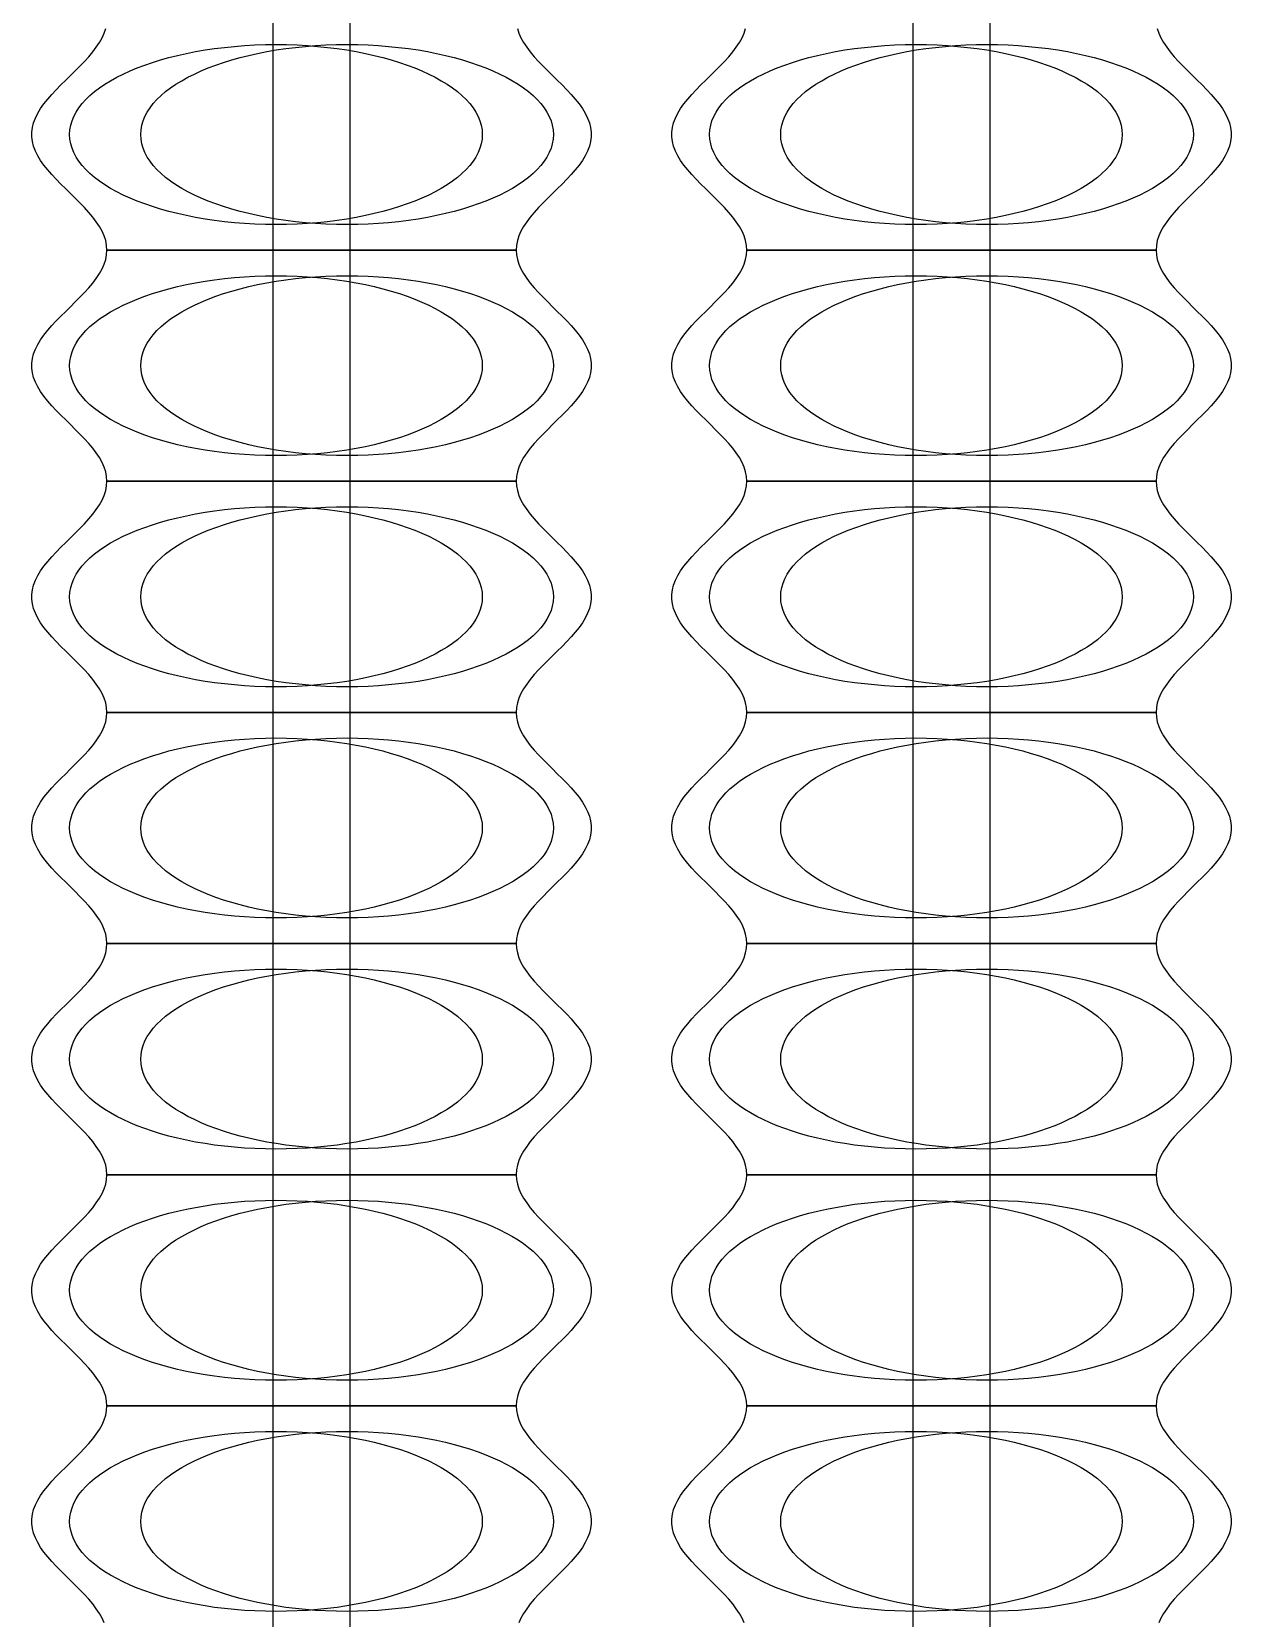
# Model space of a CAD drawing. Extents: x -31 to 31, y -86 to 20.
# Drawn here: x -0.787 to 2.587, y -47.013 to -42.552 of the extents above; entities that cross this region are included whole.
import ezdxf

# ---------------------------------------------------------------- set-up
doc = ezdxf.new("R2010")
doc.units = 0

msp = doc.modelspace()

# ---------------------------------------------------------------- linework, layer by layer
at = {"layer": 'M1_Neg'}
for points in [[(0.5789, -42.5424), (0.5832, -42.5557), (0.5891, -42.569), (0.5965, -42.5822), (0.6053, -42.5955), (0.6153, -42.6088), (0.6264, -42.622), (0.6384, -42.6353), (0.6512, -42.6486), (0.6644, -42.6618), (0.6779, -42.6751), (0.6914, -42.6883), (0.7048, -42.7016), (0.7178, -42.7149), (0.7302, -42.7281), (0.7418, -42.7414), (0.7524, -42.7547), (0.7618, -42.7679), (0.77, -42.7812), (0.7766, -42.7945), (0.7817, -42.8077), (0.7851, -42.821), (0.7869, -42.8343), (0.7869, -42.8475), (0.7851, -42.8608), (0.7817, -42.8741), (0.7766, -42.8873), (0.77, -42.9006), (0.7618, -42.9139), (0.7524, -42.9271), (0.7418, -42.9404), (0.7302, -42.9537), (0.7178, -42.9669), (0.7048, -42.9802), (0.6914, -42.9935), (0.6779, -43.0067), (0.6644, -43.02), (0.6512, -43.0332), (0.6384, -43.0465), (0.6264, -43.0598), (0.6153, -43.073), (0.6053, -43.0863), (0.5965, -43.0996), (0.5891, -43.1128), (0.5832, -43.1261), (0.5789, -43.1394), (0.5763, -43.1526), (0.5755, -43.1659), (-0.5755, -43.1659), (-0.5763, -43.1526), (-0.5789, -43.1394), (-0.5832, -43.1261), (-0.5891, -43.1128), (-0.5965, -43.0996), (-0.6053, -43.0863), (-0.6153, -43.073), (-0.6264, -43.0598), (-0.6384, -43.0465), (-0.6512, -43.0332), (-0.6644, -43.02), (-0.6779, -43.0067), (-0.6914, -42.9935), (-0.7048, -42.9802), (-0.7178, -42.9669), (-0.7302, -42.9537), (-0.7418, -42.9404), (-0.7524, -42.9271), (-0.7618, -42.9139), (-0.77, -42.9006), (-0.7766, -42.8873), (-0.7817, -42.8741), (-0.7851, -42.8608), (-0.7869, -42.8475), (-0.7869, -42.8343), (-0.7851, -42.821), (-0.7817, -42.8077), (-0.7766, -42.7945), (-0.77, -42.7812), (-0.7618, -42.7679), (-0.7524, -42.7547), (-0.7418, -42.7414), (-0.7302, -42.7281), (-0.7178, -42.7149), (-0.7048, -42.7016), (-0.6914, -42.6883), (-0.6779, -42.6751), (-0.6644, -42.6618), (-0.6512, -42.6486), (-0.6384, -42.6353), (-0.6264, -42.622), (-0.6153, -42.6088), (-0.6053, -42.5955), (-0.5965, -42.5822), (-0.5891, -42.569), (-0.5832, -42.5557), (-0.5789, -42.5424)], [(2.3789, -42.5424), (2.3832, -42.5557), (2.3891, -42.569), (2.3965, -42.5822), (2.4053, -42.5955), (2.4153, -42.6088), (2.4264, -42.622), (2.4384, -42.6353), (2.4512, -42.6486), (2.4644, -42.6618), (2.4779, -42.6751), (2.4914, -42.6883), (2.5048, -42.7016), (2.5178, -42.7149), (2.5302, -42.7281), (2.5418, -42.7414), (2.5524, -42.7547), (2.5618, -42.7679), (2.57, -42.7812), (2.5766, -42.7945), (2.5817, -42.8077), (2.5851, -42.821), (2.5869, -42.8343), (2.5869, -42.8475), (2.5851, -42.8608), (2.5817, -42.8741), (2.5766, -42.8873), (2.57, -42.9006), (2.5618, -42.9139), (2.5524, -42.9271), (2.5418, -42.9404), (2.5302, -42.9537), (2.5178, -42.9669), (2.5048, -42.9802), (2.4914, -42.9935), (2.4779, -43.0067), (2.4644, -43.02), (2.4512, -43.0332), (2.4384, -43.0465), (2.4264, -43.0598), (2.4153, -43.073), (2.4053, -43.0863), (2.3965, -43.0996), (2.3891, -43.1128), (2.3832, -43.1261), (2.3789, -43.1394), (2.3763, -43.1526), (2.3755, -43.1659), (1.2245, -43.1659), (1.2237, -43.1526), (1.2211, -43.1394), (1.2168, -43.1261), (1.2109, -43.1128), (1.2035, -43.0996), (1.1947, -43.0863), (1.1847, -43.073), (1.1736, -43.0598), (1.1616, -43.0465), (1.1488, -43.0332), (1.1356, -43.02), (1.1221, -43.0067), (1.1086, -42.9935), (1.0952, -42.9802), (1.0822, -42.9669), (1.0698, -42.9537), (1.0582, -42.9404), (1.0476, -42.9271), (1.0382, -42.9139), (1.03, -42.9006), (1.0234, -42.8873), (1.0183, -42.8741), (1.0149, -42.8608), (1.0131, -42.8475), (1.0131, -42.8343), (1.0149, -42.821), (1.0183, -42.8077), (1.0234, -42.7945), (1.03, -42.7812), (1.0382, -42.7679), (1.0476, -42.7547), (1.0582, -42.7414), (1.0698, -42.7281), (1.0822, -42.7149), (1.0952, -42.7016), (1.1086, -42.6883), (1.1221, -42.6751), (1.1356, -42.6618), (1.1488, -42.6486), (1.1616, -42.6353), (1.1736, -42.622), (1.1847, -42.6088), (1.1947, -42.5955), (1.2035, -42.5822), (1.2109, -42.569), (1.2168, -42.5557), (1.2211, -42.5424)], [(-0.5832, -47.0261), (-0.5891, -47.0128), (-0.5965, -46.9996), (-0.6053, -46.9863), (-0.6153, -46.973), (-0.6264, -46.9598), (-0.6384, -46.9465), (-0.6512, -46.9332), (-0.6644, -46.92), (-0.6779, -46.9067), (-0.6914, -46.8935), (-0.7048, -46.8802), (-0.7178, -46.8669), (-0.7302, -46.8537), (-0.7418, -46.8404), (-0.7524, -46.8271), (-0.7618, -46.8139), (-0.77, -46.8006), (-0.7766, -46.7873), (-0.7817, -46.7741), (-0.7851, -46.7608), (-0.7869, -46.7475), (-0.7869, -46.7343), (-0.7851, -46.721), (-0.7817, -46.7077), (-0.7766, -46.6945), (-0.77, -46.6812), (-0.7618, -46.6679), (-0.7524, -46.6547), (-0.7418, -46.6414), (-0.7302, -46.6281), (-0.7178, -46.6149), (-0.7048, -46.6016), (-0.6914, -46.5883), (-0.6779, -46.5751), (-0.6644, -46.5618), (-0.6512, -46.5486), (-0.6384, -46.5353), (-0.6264, -46.522), (-0.6153, -46.5088), (-0.6053, -46.4955), (-0.5965, -46.4822), (-0.5891, -46.469), (-0.5832, -46.4557), (-0.5789, -46.4424), (-0.5763, -46.4292), (-0.5755, -46.4159), (0.5755, -46.4159), (0.5763, -46.4292), (0.5789, -46.4424), (0.5832, -46.4557), (0.5891, -46.469), (0.5965, -46.4822), (0.6053, -46.4955), (0.6153, -46.5088), (0.6264, -46.522), (0.6384, -46.5353), (0.6512, -46.5486), (0.6644, -46.5618), (0.6779, -46.5751), (0.6914, -46.5883), (0.7048, -46.6016), (0.7178, -46.6149), (0.7302, -46.6281), (0.7418, -46.6414), (0.7524, -46.6547), (0.7618, -46.6679), (0.77, -46.6812), (0.7766, -46.6945), (0.7817, -46.7077), (0.7851, -46.721), (0.7869, -46.7343), (0.7869, -46.7475), (0.7851, -46.7608), (0.7817, -46.7741), (0.7766, -46.7873), (0.77, -46.8006), (0.7618, -46.8139), (0.7524, -46.8271), (0.7418, -46.8404), (0.7302, -46.8537), (0.7178, -46.8669), (0.7048, -46.8802), (0.6914, -46.8935), (0.6779, -46.9067), (0.6644, -46.92), (0.6512, -46.9332), (0.6384, -46.9465), (0.6264, -46.9598), (0.6153, -46.973), (0.6053, -46.9863), (0.5965, -46.9996), (0.5891, -47.0128), (0.5832, -47.0261)], [(1.2168, -47.0261), (1.2109, -47.0128), (1.2035, -46.9996), (1.1947, -46.9863), (1.1847, -46.973), (1.1736, -46.9598), (1.1616, -46.9465), (1.1488, -46.9332), (1.1356, -46.92), (1.1221, -46.9067), (1.1086, -46.8935), (1.0952, -46.8802), (1.0822, -46.8669), (1.0698, -46.8537), (1.0582, -46.8404), (1.0476, -46.8271), (1.0382, -46.8139), (1.03, -46.8006), (1.0234, -46.7873), (1.0183, -46.7741), (1.0149, -46.7608), (1.0131, -46.7475), (1.0131, -46.7343), (1.0149, -46.721), (1.0183, -46.7077), (1.0234, -46.6945), (1.03, -46.6812), (1.0382, -46.6679), (1.0476, -46.6547), (1.0582, -46.6414), (1.0698, -46.6281), (1.0822, -46.6149), (1.0952, -46.6016), (1.1086, -46.5883), (1.1221, -46.5751), (1.1356, -46.5618), (1.1488, -46.5486), (1.1616, -46.5353), (1.1736, -46.522), (1.1847, -46.5088), (1.1947, -46.4955), (1.2035, -46.4822), (1.2109, -46.469), (1.2168, -46.4557), (1.2211, -46.4424), (1.2237, -46.4292), (1.2245, -46.4159), (2.3755, -46.4159), (2.3763, -46.4292), (2.3789, -46.4424), (2.3832, -46.4557), (2.3891, -46.469), (2.3965, -46.4822), (2.4053, -46.4955), (2.4153, -46.5088), (2.4264, -46.522), (2.4384, -46.5353), (2.4512, -46.5486), (2.4644, -46.5618), (2.4779, -46.5751), (2.4914, -46.5883), (2.5048, -46.6016), (2.5178, -46.6149), (2.5302, -46.6281), (2.5418, -46.6414), (2.5524, -46.6547), (2.5618, -46.6679), (2.57, -46.6812), (2.5766, -46.6945), (2.5817, -46.7077), (2.5851, -46.721), (2.5869, -46.7343), (2.5869, -46.7475), (2.5851, -46.7608), (2.5817, -46.7741), (2.5766, -46.7873), (2.57, -46.8006), (2.5618, -46.8139), (2.5524, -46.8271), (2.5418, -46.8404), (2.5302, -46.8537), (2.5178, -46.8669), (2.5048, -46.8802), (2.4914, -46.8935), (2.4779, -46.9067), (2.4644, -46.92), (2.4512, -46.9332), (2.4384, -46.9465), (2.4264, -46.9598), (2.4153, -46.973), (2.4053, -46.9863), (2.3965, -46.9996), (2.3891, -47.0128), (2.3832, -47.0261)]]:
    msp.add_lwpolyline(points, dxfattribs=at)
for points in [[(-0.5755, -43.8159), (-0.5763, -43.8026), (-0.5789, -43.7894), (-0.5832, -43.7761), (-0.5891, -43.7628), (-0.5965, -43.7496), (-0.6053, -43.7363), (-0.6153, -43.723), (-0.6264, -43.7098), (-0.6384, -43.6965), (-0.6512, -43.6832), (-0.6644, -43.67), (-0.6779, -43.6567), (-0.6914, -43.6435), (-0.7048, -43.6302), (-0.7178, -43.6169), (-0.7302, -43.6037), (-0.7418, -43.5904), (-0.7524, -43.5771), (-0.7618, -43.5639), (-0.77, -43.5506), (-0.7766, -43.5373), (-0.7817, -43.5241), (-0.7851, -43.5108), (-0.7869, -43.4975), (-0.7869, -43.4843), (-0.7851, -43.471), (-0.7817, -43.4577), (-0.7766, -43.4445), (-0.77, -43.4312), (-0.7618, -43.4179), (-0.7524, -43.4047), (-0.7418, -43.3914), (-0.7302, -43.3781), (-0.7178, -43.3649), (-0.7048, -43.3516), (-0.6914, -43.3383), (-0.6779, -43.3251), (-0.6644, -43.3118), (-0.6512, -43.2986), (-0.6384, -43.2853), (-0.6264, -43.272), (-0.6153, -43.2588), (-0.6053, -43.2455), (-0.5965, -43.2322), (-0.5891, -43.219), (-0.5832, -43.2057), (-0.5789, -43.1924), (-0.5763, -43.1792), (-0.5755, -43.1659), (0.5755, -43.1659), (0.5763, -43.1792), (0.5789, -43.1924), (0.5832, -43.2057), (0.5891, -43.219), (0.5965, -43.2322), (0.6053, -43.2455), (0.6153, -43.2588), (0.6264, -43.272), (0.6384, -43.2853), (0.6512, -43.2986), (0.6644, -43.3118), (0.6779, -43.3251), (0.6914, -43.3383), (0.7048, -43.3516), (0.7178, -43.3649), (0.7302, -43.3781), (0.7418, -43.3914), (0.7524, -43.4047), (0.7618, -43.4179), (0.77, -43.4312), (0.7766, -43.4445), (0.7817, -43.4577), (0.7851, -43.471), (0.7869, -43.4843), (0.7869, -43.4975), (0.7851, -43.5108), (0.7817, -43.5241), (0.7766, -43.5373), (0.77, -43.5506), (0.7618, -43.5639), (0.7524, -43.5771), (0.7418, -43.5904), (0.7302, -43.6037), (0.7178, -43.6169), (0.7048, -43.6302), (0.6914, -43.6435), (0.6779, -43.6567), (0.6644, -43.67), (0.6512, -43.6832), (0.6384, -43.6965), (0.6264, -43.7098), (0.6153, -43.723), (0.6053, -43.7363), (0.5965, -43.7496), (0.5891, -43.7628), (0.5832, -43.7761), (0.5789, -43.7894), (0.5763, -43.8026), (0.5755, -43.8159)], [(1.2245, -43.8159), (1.2237, -43.8026), (1.2211, -43.7894), (1.2168, -43.7761), (1.2109, -43.7628), (1.2035, -43.7496), (1.1947, -43.7363), (1.1847, -43.723), (1.1736, -43.7098), (1.1616, -43.6965), (1.1488, -43.6832), (1.1356, -43.67), (1.1221, -43.6567), (1.1086, -43.6435), (1.0952, -43.6302), (1.0822, -43.6169), (1.0698, -43.6037), (1.0582, -43.5904), (1.0476, -43.5771), (1.0382, -43.5639), (1.03, -43.5506), (1.0234, -43.5373), (1.0183, -43.5241), (1.0149, -43.5108), (1.0131, -43.4975), (1.0131, -43.4843), (1.0149, -43.471), (1.0183, -43.4577), (1.0234, -43.4445), (1.03, -43.4312), (1.0382, -43.4179), (1.0476, -43.4047), (1.0582, -43.3914), (1.0698, -43.3781), (1.0822, -43.3649), (1.0952, -43.3516), (1.1086, -43.3383), (1.1221, -43.3251), (1.1356, -43.3118), (1.1488, -43.2986), (1.1616, -43.2853), (1.1736, -43.272), (1.1847, -43.2588), (1.1947, -43.2455), (1.2035, -43.2322), (1.2109, -43.219), (1.2168, -43.2057), (1.2211, -43.1924), (1.2237, -43.1792), (1.2245, -43.1659), (2.3755, -43.1659), (2.3763, -43.1792), (2.3789, -43.1924), (2.3832, -43.2057), (2.3891, -43.219), (2.3965, -43.2322), (2.4053, -43.2455), (2.4153, -43.2588), (2.4264, -43.272), (2.4384, -43.2853), (2.4512, -43.2986), (2.4644, -43.3118), (2.4779, -43.3251), (2.4914, -43.3383), (2.5048, -43.3516), (2.5178, -43.3649), (2.5302, -43.3781), (2.5418, -43.3914), (2.5524, -43.4047), (2.5618, -43.4179), (2.57, -43.4312), (2.5766, -43.4445), (2.5817, -43.4577), (2.5851, -43.471), (2.5869, -43.4843), (2.5869, -43.4975), (2.5851, -43.5108), (2.5817, -43.5241), (2.5766, -43.5373), (2.57, -43.5506), (2.5618, -43.5639), (2.5524, -43.5771), (2.5418, -43.5904), (2.5302, -43.6037), (2.5178, -43.6169), (2.5048, -43.6302), (2.4914, -43.6435), (2.4779, -43.6567), (2.4644, -43.67), (2.4512, -43.6832), (2.4384, -43.6965), (2.4264, -43.7098), (2.4153, -43.723), (2.4053, -43.7363), (2.3965, -43.7496), (2.3891, -43.7628), (2.3832, -43.7761), (2.3789, -43.7894), (2.3763, -43.8026), (2.3755, -43.8159)], [(-0.5755, -44.4659), (-0.5763, -44.4526), (-0.5789, -44.4394), (-0.5832, -44.4261), (-0.5891, -44.4128), (-0.5965, -44.3996), (-0.6053, -44.3863), (-0.6153, -44.373), (-0.6264, -44.3598), (-0.6384, -44.3465), (-0.6512, -44.3332), (-0.6644, -44.32), (-0.6779, -44.3067), (-0.6914, -44.2935), (-0.7048, -44.2802), (-0.7178, -44.2669), (-0.7302, -44.2537), (-0.7418, -44.2404), (-0.7524, -44.2271), (-0.7618, -44.2139), (-0.77, -44.2006), (-0.7766, -44.1873), (-0.7817, -44.1741), (-0.7851, -44.1608), (-0.7869, -44.1475), (-0.7869, -44.1343), (-0.7851, -44.121), (-0.7817, -44.1077), (-0.7766, -44.0945), (-0.77, -44.0812), (-0.7618, -44.0679), (-0.7524, -44.0547), (-0.7418, -44.0414), (-0.7302, -44.0281), (-0.7178, -44.0149), (-0.7048, -44.0016), (-0.6914, -43.9883), (-0.6779, -43.9751), (-0.6644, -43.9618), (-0.6512, -43.9486), (-0.6384, -43.9353), (-0.6264, -43.922), (-0.6153, -43.9088), (-0.6053, -43.8955), (-0.5965, -43.8822), (-0.5891, -43.869), (-0.5832, -43.8557), (-0.5789, -43.8424), (-0.5763, -43.8292), (-0.5755, -43.8159), (0.5755, -43.8159), (0.5763, -43.8292), (0.5789, -43.8424), (0.5832, -43.8557), (0.5891, -43.869), (0.5965, -43.8822), (0.6053, -43.8955), (0.6153, -43.9088), (0.6264, -43.922), (0.6384, -43.9353), (0.6512, -43.9486), (0.6644, -43.9618), (0.6779, -43.9751), (0.6914, -43.9883), (0.7048, -44.0016), (0.7178, -44.0149), (0.7302, -44.0281), (0.7418, -44.0414), (0.7524, -44.0547), (0.7618, -44.0679), (0.77, -44.0812), (0.7766, -44.0945), (0.7817, -44.1077), (0.7851, -44.121), (0.7869, -44.1343), (0.7869, -44.1475), (0.7851, -44.1608), (0.7817, -44.1741), (0.7766, -44.1873), (0.77, -44.2006), (0.7618, -44.2139), (0.7524, -44.2271), (0.7418, -44.2404), (0.7302, -44.2537), (0.7178, -44.2669), (0.7048, -44.2802), (0.6914, -44.2935), (0.6779, -44.3067), (0.6644, -44.32), (0.6512, -44.3332), (0.6384, -44.3465), (0.6264, -44.3598), (0.6153, -44.373), (0.6053, -44.3863), (0.5965, -44.3996), (0.5891, -44.4128), (0.5832, -44.4261), (0.5789, -44.4394), (0.5763, -44.4526), (0.5755, -44.4659)], [(1.2245, -44.4659), (1.2237, -44.4526), (1.2211, -44.4394), (1.2168, -44.4261), (1.2109, -44.4128), (1.2035, -44.3996), (1.1947, -44.3863), (1.1847, -44.373), (1.1736, -44.3598), (1.1616, -44.3465), (1.1488, -44.3332), (1.1356, -44.32), (1.1221, -44.3067), (1.1086, -44.2935), (1.0952, -44.2802), (1.0822, -44.2669), (1.0698, -44.2537), (1.0582, -44.2404), (1.0476, -44.2271), (1.0382, -44.2139), (1.03, -44.2006), (1.0234, -44.1873), (1.0183, -44.1741), (1.0149, -44.1608), (1.0131, -44.1475), (1.0131, -44.1343), (1.0149, -44.121), (1.0183, -44.1077), (1.0234, -44.0945), (1.03, -44.0812), (1.0382, -44.0679), (1.0476, -44.0547), (1.0582, -44.0414), (1.0698, -44.0281), (1.0822, -44.0149), (1.0952, -44.0016), (1.1086, -43.9883), (1.1221, -43.9751), (1.1356, -43.9618), (1.1488, -43.9486), (1.1616, -43.9353), (1.1736, -43.922), (1.1847, -43.9088), (1.1947, -43.8955), (1.2035, -43.8822), (1.2109, -43.869), (1.2168, -43.8557), (1.2211, -43.8424), (1.2237, -43.8292), (1.2245, -43.8159), (2.3755, -43.8159), (2.3763, -43.8292), (2.3789, -43.8424), (2.3832, -43.8557), (2.3891, -43.869), (2.3965, -43.8822), (2.4053, -43.8955), (2.4153, -43.9088), (2.4264, -43.922), (2.4384, -43.9353), (2.4512, -43.9486), (2.4644, -43.9618), (2.4779, -43.9751), (2.4914, -43.9883), (2.5048, -44.0016), (2.5178, -44.0149), (2.5302, -44.0281), (2.5418, -44.0414), (2.5524, -44.0547), (2.5618, -44.0679), (2.57, -44.0812), (2.5766, -44.0945), (2.5817, -44.1077), (2.5851, -44.121), (2.5869, -44.1343), (2.5869, -44.1475), (2.5851, -44.1608), (2.5817, -44.1741), (2.5766, -44.1873), (2.57, -44.2006), (2.5618, -44.2139), (2.5524, -44.2271), (2.5418, -44.2404), (2.5302, -44.2537), (2.5178, -44.2669), (2.5048, -44.2802), (2.4914, -44.2935), (2.4779, -44.3067), (2.4644, -44.32), (2.4512, -44.3332), (2.4384, -44.3465), (2.4264, -44.3598), (2.4153, -44.373), (2.4053, -44.3863), (2.3965, -44.3996), (2.3891, -44.4128), (2.3832, -44.4261), (2.3789, -44.4394), (2.3763, -44.4526), (2.3755, -44.4659)], [(-0.5755, -45.1159), (-0.5763, -45.1026), (-0.5789, -45.0894), (-0.5832, -45.0761), (-0.5891, -45.0628), (-0.5965, -45.0496), (-0.6053, -45.0363), (-0.6153, -45.023), (-0.6264, -45.0098), (-0.6384, -44.9965), (-0.6512, -44.9832), (-0.6644, -44.97), (-0.6779, -44.9567), (-0.6914, -44.9435), (-0.7048, -44.9302), (-0.7178, -44.9169), (-0.7302, -44.9037), (-0.7418, -44.8904), (-0.7524, -44.8771), (-0.7618, -44.8639), (-0.77, -44.8506), (-0.7766, -44.8373), (-0.7817, -44.8241), (-0.7851, -44.8108), (-0.7869, -44.7975), (-0.7869, -44.7843), (-0.7851, -44.771), (-0.7817, -44.7577), (-0.7766, -44.7445), (-0.77, -44.7312), (-0.7618, -44.7179), (-0.7524, -44.7047), (-0.7418, -44.6914), (-0.7302, -44.6781), (-0.7178, -44.6649), (-0.7048, -44.6516), (-0.6914, -44.6383), (-0.6779, -44.6251), (-0.6644, -44.6118), (-0.6512, -44.5986), (-0.6384, -44.5853), (-0.6264, -44.572), (-0.6153, -44.5588), (-0.6053, -44.5455), (-0.5965, -44.5322), (-0.5891, -44.519), (-0.5832, -44.5057), (-0.5789, -44.4924), (-0.5763, -44.4792), (-0.5755, -44.4659), (0.5755, -44.4659), (0.5763, -44.4792), (0.5789, -44.4924), (0.5832, -44.5057), (0.5891, -44.519), (0.5965, -44.5322), (0.6053, -44.5455), (0.6153, -44.5588), (0.6264, -44.572), (0.6384, -44.5853), (0.6512, -44.5986), (0.6644, -44.6118), (0.6779, -44.6251), (0.6914, -44.6383), (0.7048, -44.6516), (0.7178, -44.6649), (0.7302, -44.6781), (0.7418, -44.6914), (0.7524, -44.7047), (0.7618, -44.7179), (0.77, -44.7312), (0.7766, -44.7445), (0.7817, -44.7577), (0.7851, -44.771), (0.7869, -44.7843), (0.7869, -44.7975), (0.7851, -44.8108), (0.7817, -44.8241), (0.7766, -44.8373), (0.77, -44.8506), (0.7618, -44.8639), (0.7524, -44.8771), (0.7418, -44.8904), (0.7302, -44.9037), (0.7178, -44.9169), (0.7048, -44.9302), (0.6914, -44.9435), (0.6779, -44.9567), (0.6644, -44.97), (0.6512, -44.9832), (0.6384, -44.9965), (0.6264, -45.0098), (0.6153, -45.023), (0.6053, -45.0363), (0.5965, -45.0496), (0.5891, -45.0628), (0.5832, -45.0761), (0.5789, -45.0894), (0.5763, -45.1026), (0.5755, -45.1159)], [(1.2245, -45.1159), (1.2237, -45.1026), (1.2211, -45.0894), (1.2168, -45.0761), (1.2109, -45.0628), (1.2035, -45.0496), (1.1947, -45.0363), (1.1847, -45.023), (1.1736, -45.0098), (1.1616, -44.9965), (1.1488, -44.9832), (1.1356, -44.97), (1.1221, -44.9567), (1.1086, -44.9435), (1.0952, -44.9302), (1.0822, -44.9169), (1.0698, -44.9037), (1.0582, -44.8904), (1.0476, -44.8771), (1.0382, -44.8639), (1.03, -44.8506), (1.0234, -44.8373), (1.0183, -44.8241), (1.0149, -44.8108), (1.0131, -44.7975), (1.0131, -44.7843), (1.0149, -44.771), (1.0183, -44.7577), (1.0234, -44.7445), (1.03, -44.7312), (1.0382, -44.7179), (1.0476, -44.7047), (1.0582, -44.6914), (1.0698, -44.6781), (1.0822, -44.6649), (1.0952, -44.6516), (1.1086, -44.6383), (1.1221, -44.6251), (1.1356, -44.6118), (1.1488, -44.5986), (1.1616, -44.5853), (1.1736, -44.572), (1.1847, -44.5588), (1.1947, -44.5455), (1.2035, -44.5322), (1.2109, -44.519), (1.2168, -44.5057), (1.2211, -44.4924), (1.2237, -44.4792), (1.2245, -44.4659), (2.3755, -44.4659), (2.3763, -44.4792), (2.3789, -44.4924), (2.3832, -44.5057), (2.3891, -44.519), (2.3965, -44.5322), (2.4053, -44.5455), (2.4153, -44.5588), (2.4264, -44.572), (2.4384, -44.5853), (2.4512, -44.5986), (2.4644, -44.6118), (2.4779, -44.6251), (2.4914, -44.6383), (2.5048, -44.6516), (2.5178, -44.6649), (2.5302, -44.6781), (2.5418, -44.6914), (2.5524, -44.7047), (2.5618, -44.7179), (2.57, -44.7312), (2.5766, -44.7445), (2.5817, -44.7577), (2.5851, -44.771), (2.5869, -44.7843), (2.5869, -44.7975), (2.5851, -44.8108), (2.5817, -44.8241), (2.5766, -44.8373), (2.57, -44.8506), (2.5618, -44.8639), (2.5524, -44.8771), (2.5418, -44.8904), (2.5302, -44.9037), (2.5178, -44.9169), (2.5048, -44.9302), (2.4914, -44.9435), (2.4779, -44.9567), (2.4644, -44.97), (2.4512, -44.9832), (2.4384, -44.9965), (2.4264, -45.0098), (2.4153, -45.023), (2.4053, -45.0363), (2.3965, -45.0496), (2.3891, -45.0628), (2.3832, -45.0761), (2.3789, -45.0894), (2.3763, -45.1026), (2.3755, -45.1159)], [(-0.5755, -45.7659), (-0.5763, -45.7526), (-0.5789, -45.7394), (-0.5832, -45.7261), (-0.5891, -45.7128), (-0.5965, -45.6996), (-0.6053, -45.6863), (-0.6153, -45.673), (-0.6264, -45.6598), (-0.6384, -45.6465), (-0.6512, -45.6332), (-0.6644, -45.62), (-0.6779, -45.6067), (-0.6914, -45.5935), (-0.7048, -45.5802), (-0.7178, -45.5669), (-0.7302, -45.5537), (-0.7418, -45.5404), (-0.7524, -45.5271), (-0.7618, -45.5139), (-0.77, -45.5006), (-0.7766, -45.4873), (-0.7817, -45.4741), (-0.7851, -45.4608), (-0.7869, -45.4475), (-0.7869, -45.4343), (-0.7851, -45.421), (-0.7817, -45.4077), (-0.7766, -45.3945), (-0.77, -45.3812), (-0.7618, -45.3679), (-0.7524, -45.3547), (-0.7418, -45.3414), (-0.7302, -45.3281), (-0.7178, -45.3149), (-0.7048, -45.3016), (-0.6914, -45.2883), (-0.6779, -45.2751), (-0.6644, -45.2618), (-0.6512, -45.2486), (-0.6384, -45.2353), (-0.6264, -45.222), (-0.6153, -45.2088), (-0.6053, -45.1955), (-0.5965, -45.1822), (-0.5891, -45.169), (-0.5832, -45.1557), (-0.5789, -45.1424), (-0.5763, -45.1292), (-0.5755, -45.1159), (0.5755, -45.1159), (0.5763, -45.1292), (0.5789, -45.1424), (0.5832, -45.1557), (0.5891, -45.169), (0.5965, -45.1822), (0.6053, -45.1955), (0.6153, -45.2088), (0.6264, -45.222), (0.6384, -45.2353), (0.6512, -45.2486), (0.6644, -45.2618), (0.6779, -45.2751), (0.6914, -45.2883), (0.7048, -45.3016), (0.7178, -45.3149), (0.7302, -45.3281), (0.7418, -45.3414), (0.7524, -45.3547), (0.7618, -45.3679), (0.77, -45.3812), (0.7766, -45.3945), (0.7817, -45.4077), (0.7851, -45.421), (0.7869, -45.4343), (0.7869, -45.4475), (0.7851, -45.4608), (0.7817, -45.4741), (0.7766, -45.4873), (0.77, -45.5006), (0.7618, -45.5139), (0.7524, -45.5271), (0.7418, -45.5404), (0.7302, -45.5537), (0.7178, -45.5669), (0.7048, -45.5802), (0.6914, -45.5935), (0.6779, -45.6067), (0.6644, -45.62), (0.6512, -45.6332), (0.6384, -45.6465), (0.6264, -45.6598), (0.6153, -45.673), (0.6053, -45.6863), (0.5965, -45.6996), (0.5891, -45.7128), (0.5832, -45.7261), (0.5789, -45.7394), (0.5763, -45.7526), (0.5755, -45.7659)], [(1.2245, -45.7659), (1.2237, -45.7526), (1.2211, -45.7394), (1.2168, -45.7261), (1.2109, -45.7128), (1.2035, -45.6996), (1.1947, -45.6863), (1.1847, -45.673), (1.1736, -45.6598), (1.1616, -45.6465), (1.1488, -45.6332), (1.1356, -45.62), (1.1221, -45.6067), (1.1086, -45.5935), (1.0952, -45.5802), (1.0822, -45.5669), (1.0698, -45.5537), (1.0582, -45.5404), (1.0476, -45.5271), (1.0382, -45.5139), (1.03, -45.5006), (1.0234, -45.4873), (1.0183, -45.4741), (1.0149, -45.4608), (1.0131, -45.4475), (1.0131, -45.4343), (1.0149, -45.421), (1.0183, -45.4077), (1.0234, -45.3945), (1.03, -45.3812), (1.0382, -45.3679), (1.0476, -45.3547), (1.0582, -45.3414), (1.0698, -45.3281), (1.0822, -45.3149), (1.0952, -45.3016), (1.1086, -45.2883), (1.1221, -45.2751), (1.1356, -45.2618), (1.1488, -45.2486), (1.1616, -45.2353), (1.1736, -45.222), (1.1847, -45.2088), (1.1947, -45.1955), (1.2035, -45.1822), (1.2109, -45.169), (1.2168, -45.1557), (1.2211, -45.1424), (1.2237, -45.1292), (1.2245, -45.1159), (2.3755, -45.1159), (2.3763, -45.1292), (2.3789, -45.1424), (2.3832, -45.1557), (2.3891, -45.169), (2.3965, -45.1822), (2.4053, -45.1955), (2.4153, -45.2088), (2.4264, -45.222), (2.4384, -45.2353), (2.4512, -45.2486), (2.4644, -45.2618), (2.4779, -45.2751), (2.4914, -45.2883), (2.5048, -45.3016), (2.5178, -45.3149), (2.5302, -45.3281), (2.5418, -45.3414), (2.5524, -45.3547), (2.5618, -45.3679), (2.57, -45.3812), (2.5766, -45.3945), (2.5817, -45.4077), (2.5851, -45.421), (2.5869, -45.4343), (2.5869, -45.4475), (2.5851, -45.4608), (2.5817, -45.4741), (2.5766, -45.4873), (2.57, -45.5006), (2.5618, -45.5139), (2.5524, -45.5271), (2.5418, -45.5404), (2.5302, -45.5537), (2.5178, -45.5669), (2.5048, -45.5802), (2.4914, -45.5935), (2.4779, -45.6067), (2.4644, -45.62), (2.4512, -45.6332), (2.4384, -45.6465), (2.4264, -45.6598), (2.4153, -45.673), (2.4053, -45.6863), (2.3965, -45.6996), (2.3891, -45.7128), (2.3832, -45.7261), (2.3789, -45.7394), (2.3763, -45.7526), (2.3755, -45.7659)], [(-0.5755, -46.4159), (-0.5763, -46.4026), (-0.5789, -46.3894), (-0.5832, -46.3761), (-0.5891, -46.3628), (-0.5965, -46.3496), (-0.6053, -46.3363), (-0.6153, -46.323), (-0.6264, -46.3098), (-0.6384, -46.2965), (-0.6512, -46.2832), (-0.6644, -46.27), (-0.6779, -46.2567), (-0.6914, -46.2435), (-0.7048, -46.2302), (-0.7178, -46.2169), (-0.7302, -46.2037), (-0.7418, -46.1904), (-0.7524, -46.1771), (-0.7618, -46.1639), (-0.77, -46.1506), (-0.7766, -46.1373), (-0.7817, -46.1241), (-0.7851, -46.1108), (-0.7869, -46.0975), (-0.7869, -46.0843), (-0.7851, -46.071), (-0.7817, -46.0577), (-0.7766, -46.0445), (-0.77, -46.0312), (-0.7618, -46.0179), (-0.7524, -46.0047), (-0.7418, -45.9914), (-0.7302, -45.9781), (-0.7178, -45.9649), (-0.7048, -45.9516), (-0.6914, -45.9383), (-0.6779, -45.9251), (-0.6644, -45.9118), (-0.6512, -45.8986), (-0.6384, -45.8853), (-0.6264, -45.872), (-0.6153, -45.8588), (-0.6053, -45.8455), (-0.5965, -45.8322), (-0.5891, -45.819), (-0.5832, -45.8057), (-0.5789, -45.7924), (-0.5763, -45.7792), (-0.5755, -45.7659), (0.5755, -45.7659), (0.5763, -45.7792), (0.5789, -45.7924), (0.5832, -45.8057), (0.5891, -45.819), (0.5965, -45.8322), (0.6053, -45.8455), (0.6153, -45.8588), (0.6264, -45.872), (0.6384, -45.8853), (0.6512, -45.8986), (0.6644, -45.9118), (0.6779, -45.9251), (0.6914, -45.9383), (0.7048, -45.9516), (0.7178, -45.9649), (0.7302, -45.9781), (0.7418, -45.9914), (0.7524, -46.0047), (0.7618, -46.0179), (0.77, -46.0312), (0.7766, -46.0445), (0.7817, -46.0577), (0.7851, -46.071), (0.7869, -46.0843), (0.7869, -46.0975), (0.7851, -46.1108), (0.7817, -46.1241), (0.7766, -46.1373), (0.77, -46.1506), (0.7618, -46.1639), (0.7524, -46.1771), (0.7418, -46.1904), (0.7302, -46.2037), (0.7178, -46.2169), (0.7048, -46.2302), (0.6914, -46.2435), (0.6779, -46.2567), (0.6644, -46.27), (0.6512, -46.2832), (0.6384, -46.2965), (0.6264, -46.3098), (0.6153, -46.323), (0.6053, -46.3363), (0.5965, -46.3496), (0.5891, -46.3628), (0.5832, -46.3761), (0.5789, -46.3894), (0.5763, -46.4026), (0.5755, -46.4159)], [(1.2245, -46.4159), (1.2237, -46.4026), (1.2211, -46.3894), (1.2168, -46.3761), (1.2109, -46.3628), (1.2035, -46.3496), (1.1947, -46.3363), (1.1847, -46.323), (1.1736, -46.3098), (1.1616, -46.2965), (1.1488, -46.2832), (1.1356, -46.27), (1.1221, -46.2567), (1.1086, -46.2435), (1.0952, -46.2302), (1.0822, -46.2169), (1.0698, -46.2037), (1.0582, -46.1904), (1.0476, -46.1771), (1.0382, -46.1639), (1.03, -46.1506), (1.0234, -46.1373), (1.0183, -46.1241), (1.0149, -46.1108), (1.0131, -46.0975), (1.0131, -46.0843), (1.0149, -46.071), (1.0183, -46.0577), (1.0234, -46.0445), (1.03, -46.0312), (1.0382, -46.0179), (1.0476, -46.0047), (1.0582, -45.9914), (1.0698, -45.9781), (1.0822, -45.9649), (1.0952, -45.9516), (1.1086, -45.9383), (1.1221, -45.9251), (1.1356, -45.9118), (1.1488, -45.8986), (1.1616, -45.8853), (1.1736, -45.872), (1.1847, -45.8588), (1.1947, -45.8455), (1.2035, -45.8322), (1.2109, -45.819), (1.2168, -45.8057), (1.2211, -45.7924), (1.2237, -45.7792), (1.2245, -45.7659), (2.3755, -45.7659), (2.3763, -45.7792), (2.3789, -45.7924), (2.3832, -45.8057), (2.3891, -45.819), (2.3965, -45.8322), (2.4053, -45.8455), (2.4153, -45.8588), (2.4264, -45.872), (2.4384, -45.8853), (2.4512, -45.8986), (2.4644, -45.9118), (2.4779, -45.9251), (2.4914, -45.9383), (2.5048, -45.9516), (2.5178, -45.9649), (2.5302, -45.9781), (2.5418, -45.9914), (2.5524, -46.0047), (2.5618, -46.0179), (2.57, -46.0312), (2.5766, -46.0445), (2.5817, -46.0577), (2.5851, -46.071), (2.5869, -46.0843), (2.5869, -46.0975), (2.5851, -46.1108), (2.5817, -46.1241), (2.5766, -46.1373), (2.57, -46.1506), (2.5618, -46.1639), (2.5524, -46.1771), (2.5418, -46.1904), (2.5302, -46.2037), (2.5178, -46.2169), (2.5048, -46.2302), (2.4914, -46.2435), (2.4779, -46.2567), (2.4644, -46.27), (2.4512, -46.2832), (2.4384, -46.2965), (2.4264, -46.3098), (2.4153, -46.323), (2.4053, -46.3363), (2.3965, -46.3496), (2.3891, -46.3628), (2.3832, -46.3761), (2.3789, -46.3894), (2.3763, -46.4026), (2.3755, -46.4159)]]:
    msp.add_lwpolyline(points, close=True, dxfattribs=at)
at = {"layer": 'M1_Pos_holes'}
for points in [[(0.1087, -43.1659), (0.1087, -42.5159), (-0.1087, -42.5159), (-0.1087, -43.1659)], [(1.9087, -43.1659), (1.9087, -42.5159), (1.6913, -42.5159), (1.6913, -43.1659)], [(0.1087, -43.8159), (0.1087, -43.1659), (-0.1087, -43.1659), (-0.1087, -43.8159)], [(1.9087, -43.8159), (1.9087, -43.1659), (1.6913, -43.1659), (1.6913, -43.8159)], [(0.1087, -44.4659), (0.1087, -43.8159), (-0.1087, -43.8159), (-0.1087, -44.4659)], [(1.9087, -44.4659), (1.9087, -43.8159), (1.6913, -43.8159), (1.6913, -44.4659)], [(0.1087, -45.1159), (0.1087, -44.4659), (-0.1087, -44.4659), (-0.1087, -45.1159)], [(1.9087, -45.1159), (1.9087, -44.4659), (1.6913, -44.4659), (1.6913, -45.1159)], [(0.1087, -45.7659), (0.1087, -45.1159), (-0.1087, -45.1159), (-0.1087, -45.7659)], [(1.9087, -45.7659), (1.9087, -45.1159), (1.6913, -45.1159), (1.6913, -45.7659)], [(0.1087, -46.4159), (0.1087, -45.7659), (-0.1087, -45.7659), (-0.1087, -46.4159)], [(1.9087, -46.4159), (1.9087, -45.7659), (1.6913, -45.7659), (1.6913, -46.4159)], [(0.1087, -47.0659), (0.1087, -46.4159), (-0.1087, -46.4159), (-0.1087, -47.0659)], [(1.9087, -47.0659), (1.9087, -46.4159), (1.6913, -46.4159), (1.6913, -47.0659)]]:
    msp.add_lwpolyline(points, close=True, dxfattribs=at)
for centre in [(-0.1, -42.8409), (0.1, -42.8409), (1.7, -42.8409), (1.9, -42.8409), (-0.1, -43.4909), (0.1, -43.4909), (1.7, -43.4909), (1.9, -43.4909), (-0.1, -44.1409), (0.1, -44.1409), (1.7, -44.1409), (1.9, -44.1409), (-0.1, -44.7909), (0.1, -44.7909), (1.7, -44.7909), (1.9, -44.7909), (-0.1, -45.4409), (0.1, -45.4409), (1.7, -45.4409), (1.9, -45.4409), (-0.1, -46.0909), (0.1, -46.0909), (1.7, -46.0909), (1.9, -46.0909), (-0.1, -46.7409), (0.1, -46.7409), (1.7, -46.7409), (1.9, -46.7409)]:
    msp.add_ellipse(centre, major_axis=(-0.5803, 0), ratio=0.4361, dxfattribs=at)

doc.saveas('drawing.dxf')
